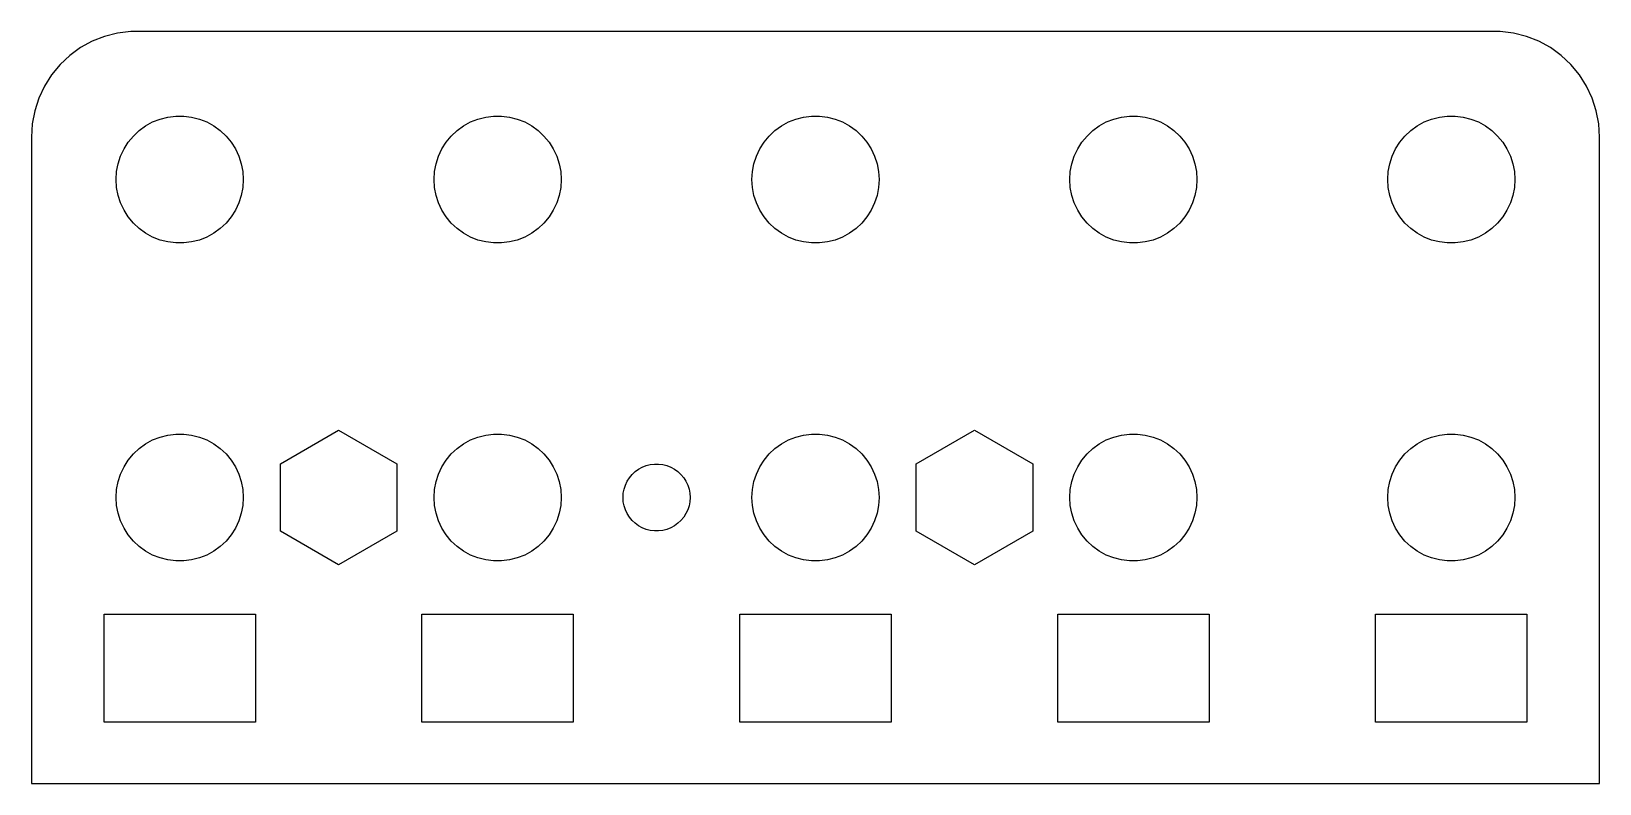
# Model space of a CAD drawing. Header units: metres. Extents: x -37 to 37, y 0 to 152.
# Drawn here: x -37 to 37, y 0 to 35.5 of the extents above; entities that cross this region are included whole.
import ezdxf

# ---------------------------------------------------------------- set-up
doc = ezdxf.new("R2010")
doc.units = ezdxf.units.M

msp = doc.modelspace()

# ---------------------------------------------------------------- linework, layer by layer
for p, q in [((-34.1289, 35.0241), (-34.6791, 34.7216)), ((-33.5451, 35.2553), (-34.1289, 35.0241)), ((-32.9369, 35.4114), (-33.5451, 35.2553)), ((-32.3139, 35.4901), (-32.9369, 35.4114)), ((32.3139, 35.4901), (-32.3139, 35.4901)), ((32.9369, 35.4114), (32.3139, 35.4901)), ((33.5451, 35.2553), (32.9369, 35.4114)), ((34.1289, 35.0241), (33.5451, 35.2553)), ((34.6791, 34.7216), (34.1289, 35.0241)), ((-35.1871, 34.3526), (-35.6448, 33.9227)), ((-34.6791, 34.7216), (-35.1871, 34.3526)), ((35.1871, 34.3526), (34.6791, 34.7216)), ((35.6448, 33.9227), (35.1871, 34.3526)), ((-36.0451, 33.4389), (-36.3815, 32.9088)), ((-35.6448, 33.9227), (-36.0451, 33.4389)), ((36.0451, 33.4389), (35.6448, 33.9227)), ((36.3815, 32.9088), (36.0451, 33.4389)), ((-36.3815, 32.9088), (-36.6489, 32.3406)), ((36.6489, 32.3406), (36.3815, 32.9088)), ((-36.6489, 32.3406), (-36.8429, 31.7434)), ((36.8429, 31.7434), (36.6489, 32.3406)), ((-36.9606, 31.1267), (-37, 30.5)), ((-36.8429, 31.7434), (-36.9606, 31.1267)), ((-31.6075, 31.033), (-31.2773, 31.2145)), ((-31.2773, 31.2145), (-30.927, 31.3532)), ((-30.927, 31.3532), (-30.5621, 31.4469)), ((-30.5621, 31.4469), (-30.1884, 31.4941)), ((-30.1884, 31.4941), (-29.8116, 31.4941)), ((-29.8116, 31.4941), (-29.4379, 31.4469)), ((-29.4379, 31.4469), (-29.0729, 31.3532)), ((-29.0729, 31.3532), (-28.7227, 31.2145)), ((-28.7227, 31.2145), (-28.3925, 31.033)), ((-16.6075, 31.033), (-16.2773, 31.2145)), ((-16.2773, 31.2145), (-15.927, 31.3532)), ((-15.927, 31.3532), (-15.5621, 31.4469)), ((-15.5621, 31.4469), (-15.1884, 31.4941)), ((-15.1884, 31.4941), (-14.8116, 31.4941)), ((-14.8116, 31.4941), (-14.4379, 31.4469)), ((-14.4379, 31.4469), (-14.0729, 31.3532)), ((-14.0729, 31.3532), (-13.7227, 31.2145)), ((-13.7227, 31.2145), (-13.3925, 31.033)), ((-1.60747, 31.033), (-1.27733, 31.2145)), ((-1.27733, 31.2145), (-0.92705, 31.3532)), ((-0.92705, 31.3532), (-0.56213, 31.4469)), ((-0.56213, 31.4469), (-0.18837, 31.4941)), ((-0.18837, 31.4941), (0.18837, 31.4941)), ((0.18837, 31.4941), (0.56213, 31.4469)), ((0.56213, 31.4469), (0.92705, 31.3532)), ((0.92705, 31.3532), (1.27733, 31.2145)), ((1.27733, 31.2145), (1.60747, 31.033)), ((13.3925, 31.033), (13.7227, 31.2145)), ((13.7227, 31.2145), (14.0729, 31.3532)), ((14.0729, 31.3532), (14.4379, 31.4469)), ((14.4379, 31.4469), (14.8116, 31.4941)), ((14.8116, 31.4941), (15.1884, 31.4941)), ((15.1884, 31.4941), (15.5621, 31.4469)), ((15.5621, 31.4469), (15.927, 31.3532)), ((15.927, 31.3532), (16.2773, 31.2145)), ((16.2773, 31.2145), (16.6075, 31.033)), ((28.3925, 31.033), (28.7227, 31.2145)), ((28.7227, 31.2145), (29.0729, 31.3532)), ((29.0729, 31.3532), (29.4379, 31.4469)), ((29.4379, 31.4469), (29.8116, 31.4941)), ((29.8116, 31.4941), (30.1884, 31.4941)), ((30.1884, 31.4941), (30.5621, 31.4469)), ((30.5621, 31.4469), (30.927, 31.3532)), ((30.927, 31.3532), (31.2773, 31.2145)), ((31.2773, 31.2145), (31.6075, 31.033)), ((36.9606, 31.1267), (36.8429, 31.7434)), ((37, 30.5), (36.9606, 31.1267)), ((-37, 30.5), (-37, 0)), ((-32.427, 30.2634), (-32.1869, 30.5536)), ((-32.1869, 30.5536), (-31.9123, 30.8115)), ((-31.9123, 30.8115), (-31.6075, 31.033)), ((-28.3925, 31.033), (-28.0877, 30.8115)), ((-28.0877, 30.8115), (-27.8131, 30.5536)), ((-27.8131, 30.5536), (-27.5729, 30.2634)), ((-17.427, 30.2634), (-17.1869, 30.5536)), ((-17.1869, 30.5536), (-16.9123, 30.8115)), ((-16.9123, 30.8115), (-16.6075, 31.033)), ((-13.3925, 31.033), (-13.0877, 30.8115)), ((-13.0877, 30.8115), (-12.8131, 30.5536)), ((-12.8131, 30.5536), (-12.5729, 30.2634)), ((-2.42705, 30.2634), (-2.1869, 30.5536)), ((-2.1869, 30.5536), (-1.91226, 30.8115)), ((-1.91226, 30.8115), (-1.60747, 31.033)), ((1.60747, 31.033), (1.91226, 30.8115)), ((1.91226, 30.8115), (2.1869, 30.5536)), ((2.1869, 30.5536), (2.42705, 30.2634)), ((12.5729, 30.2634), (12.8131, 30.5536)), ((12.8131, 30.5536), (13.0877, 30.8115)), ((13.0877, 30.8115), (13.3925, 31.033)), ((16.6075, 31.033), (16.9123, 30.8115)), ((16.9123, 30.8115), (17.1869, 30.5536)), ((17.1869, 30.5536), (17.427, 30.2634)), ((27.5729, 30.2634), (27.8131, 30.5536)), ((27.8131, 30.5536), (28.0877, 30.8115)), ((28.0877, 30.8115), (28.3925, 31.033)), ((31.6075, 31.033), (31.9123, 30.8115)), ((31.9123, 30.8115), (32.1869, 30.5536)), ((32.1869, 30.5536), (32.427, 30.2634)), ((37, 0), (37, 30.5)), ((-32.9057, 29.2461), (-32.7893, 29.6044)), ((-32.7893, 29.6044), (-32.6289, 29.9453)), ((-32.6289, 29.9453), (-32.427, 30.2634)), ((-27.5729, 30.2634), (-27.3711, 29.9453)), ((-27.3711, 29.9453), (-27.2107, 29.6044)), ((-27.2107, 29.6044), (-27.0942, 29.2461)), ((-17.9057, 29.2461), (-17.7893, 29.6044)), ((-17.7893, 29.6044), (-17.6289, 29.9453)), ((-17.6289, 29.9453), (-17.427, 30.2634)), ((-12.5729, 30.2634), (-12.3711, 29.9453)), ((-12.3711, 29.9453), (-12.2107, 29.6044)), ((-12.2107, 29.6044), (-12.0942, 29.2461)), ((-2.90575, 29.2461), (-2.78932, 29.6044)), ((-2.78932, 29.6044), (-2.62891, 29.9453)), ((-2.62891, 29.9453), (-2.42705, 30.2634)), ((2.42705, 30.2634), (2.62891, 29.9453)), ((2.62891, 29.9453), (2.78932, 29.6044)), ((2.78932, 29.6044), (2.90575, 29.2461)), ((12.0942, 29.2461), (12.2107, 29.6044)), ((12.2107, 29.6044), (12.3711, 29.9453)), ((12.3711, 29.9453), (12.5729, 30.2634)), ((17.427, 30.2634), (17.6289, 29.9453)), ((17.6289, 29.9453), (17.7893, 29.6044)), ((17.7893, 29.6044), (17.9057, 29.2461)), ((27.0942, 29.2461), (27.2107, 29.6044)), ((27.2107, 29.6044), (27.3711, 29.9453)), ((27.3711, 29.9453), (27.5729, 30.2634)), ((32.427, 30.2634), (32.6289, 29.9453)), ((32.6289, 29.9453), (32.7893, 29.6044)), ((32.7893, 29.6044), (32.9057, 29.2461)), ((-33, 28.5), (-32.9763, 28.876)), ((-32.9763, 28.876), (-32.9057, 29.2461)), ((-27.0942, 29.2461), (-27.0237, 28.876)), ((-27.0237, 28.876), (-27, 28.5)), ((-18, 28.5), (-17.9763, 28.876)), ((-17.9763, 28.876), (-17.9057, 29.2461)), ((-12.0942, 29.2461), (-12.0237, 28.876)), ((-12.0237, 28.876), (-12, 28.5)), ((-3, 28.5), (-2.97633, 28.876)), ((-2.97633, 28.876), (-2.90575, 29.2461)), ((2.90575, 29.2461), (2.97633, 28.876)), ((2.97633, 28.876), (3, 28.5)), ((12, 28.5), (12.0237, 28.876)), ((12.0237, 28.876), (12.0942, 29.2461)), ((17.9057, 29.2461), (17.9763, 28.876)), ((17.9763, 28.876), (18, 28.5)), ((27, 28.5), (27.0237, 28.876)), ((27.0237, 28.876), (27.0942, 29.2461)), ((32.9057, 29.2461), (32.9763, 28.876)), ((32.9763, 28.876), (33, 28.5)), ((-32.9763, 28.124), (-33, 28.5)), ((-32.9057, 27.7539), (-32.9763, 28.124)), ((-27.0237, 28.124), (-27.0942, 27.7539)), ((-27, 28.5), (-27.0237, 28.124)), ((-17.9763, 28.124), (-18, 28.5)), ((-17.9057, 27.7539), (-17.9763, 28.124)), ((-12.0237, 28.124), (-12.0942, 27.7539)), ((-12, 28.5), (-12.0237, 28.124)), ((-2.97633, 28.124), (-3, 28.5)), ((-2.90575, 27.7539), (-2.97633, 28.124)), ((2.97633, 28.124), (2.90575, 27.7539)), ((3, 28.5), (2.97633, 28.124)), ((12.0237, 28.124), (12, 28.5)), ((12.0942, 27.7539), (12.0237, 28.124)), ((17.9763, 28.124), (17.9057, 27.7539)), ((18, 28.5), (17.9763, 28.124)), ((27.0237, 28.124), (27, 28.5)), ((27.0942, 27.7539), (27.0237, 28.124)), ((32.9763, 28.124), (32.9057, 27.7539)), ((33, 28.5), (32.9763, 28.124)), ((-32.7893, 27.3956), (-32.9057, 27.7539)), ((-32.6289, 27.0547), (-32.7893, 27.3956)), ((-27.2107, 27.3956), (-27.3711, 27.0547)), ((-27.0942, 27.7539), (-27.2107, 27.3956)), ((-17.7893, 27.3956), (-17.9057, 27.7539)), ((-17.6289, 27.0547), (-17.7893, 27.3956)), ((-12.2107, 27.3956), (-12.3711, 27.0547)), ((-12.0942, 27.7539), (-12.2107, 27.3956)), ((-2.78932, 27.3956), (-2.90575, 27.7539)), ((-2.62891, 27.0547), (-2.78932, 27.3956)), ((2.78932, 27.3956), (2.62891, 27.0547)), ((2.90575, 27.7539), (2.78932, 27.3956)), ((12.2107, 27.3956), (12.0942, 27.7539)), ((12.3711, 27.0547), (12.2107, 27.3956)), ((17.7893, 27.3956), (17.6289, 27.0547)), ((17.9057, 27.7539), (17.7893, 27.3956)), ((27.2107, 27.3956), (27.0942, 27.7539)), ((27.3711, 27.0547), (27.2107, 27.3956)), ((32.7893, 27.3956), (32.6289, 27.0547)), ((32.9057, 27.7539), (32.7893, 27.3956)), ((-32.427, 26.7366), (-32.6289, 27.0547)), ((-32.1869, 26.4464), (-32.427, 26.7366)), ((-27.5729, 26.7366), (-27.8131, 26.4464)), ((-27.3711, 27.0547), (-27.5729, 26.7366)), ((-17.427, 26.7366), (-17.6289, 27.0547)), ((-17.1869, 26.4464), (-17.427, 26.7366)), ((-12.5729, 26.7366), (-12.8131, 26.4464)), ((-12.3711, 27.0547), (-12.5729, 26.7366)), ((-2.42705, 26.7366), (-2.62891, 27.0547)), ((-2.1869, 26.4464), (-2.42705, 26.7366)), ((2.42705, 26.7366), (2.1869, 26.4464)), ((2.62891, 27.0547), (2.42705, 26.7366)), ((12.5729, 26.7366), (12.3711, 27.0547)), ((12.8131, 26.4464), (12.5729, 26.7366)), ((17.427, 26.7366), (17.1869, 26.4464)), ((17.6289, 27.0547), (17.427, 26.7366)), ((27.5729, 26.7366), (27.3711, 27.0547)), ((27.8131, 26.4464), (27.5729, 26.7366)), ((32.427, 26.7366), (32.1869, 26.4464)), ((32.6289, 27.0547), (32.427, 26.7366)), ((-31.9123, 26.1884), (-32.1869, 26.4464)), ((-31.6075, 25.967), (-31.9123, 26.1884)), ((-31.2773, 25.7855), (-31.6075, 25.967)), ((-28.3925, 25.967), (-28.7227, 25.7855)), ((-28.0877, 26.1884), (-28.3925, 25.967)), ((-27.8131, 26.4464), (-28.0877, 26.1884)), ((-16.9123, 26.1884), (-17.1869, 26.4464)), ((-16.6075, 25.967), (-16.9123, 26.1884)), ((-16.2773, 25.7855), (-16.6075, 25.967)), ((-13.3925, 25.967), (-13.7227, 25.7855)), ((-13.0877, 26.1884), (-13.3925, 25.967)), ((-12.8131, 26.4464), (-13.0877, 26.1884)), ((-1.91226, 26.1884), (-2.1869, 26.4464)), ((-1.60747, 25.967), (-1.91226, 26.1884)), ((-1.27733, 25.7855), (-1.60747, 25.967)), ((1.60747, 25.967), (1.27733, 25.7855)), ((1.91226, 26.1884), (1.60747, 25.967)), ((2.1869, 26.4464), (1.91226, 26.1884)), ((13.0877, 26.1884), (12.8131, 26.4464)), ((13.3925, 25.967), (13.0877, 26.1884)), ((13.7227, 25.7855), (13.3925, 25.967)), ((16.6075, 25.967), (16.2773, 25.7855)), ((16.9123, 26.1884), (16.6075, 25.967)), ((17.1869, 26.4464), (16.9123, 26.1884)), ((28.0877, 26.1884), (27.8131, 26.4464)), ((28.3925, 25.967), (28.0877, 26.1884)), ((28.7227, 25.7855), (28.3925, 25.967)), ((31.6075, 25.967), (31.2773, 25.7855)), ((31.9123, 26.1884), (31.6075, 25.967)), ((32.1869, 26.4464), (31.9123, 26.1884)), ((-30.927, 25.6468), (-31.2773, 25.7855)), ((-30.5621, 25.5531), (-30.927, 25.6468)), ((-30.1884, 25.5059), (-30.5621, 25.5531)), ((-29.8116, 25.5059), (-30.1884, 25.5059)), ((-29.4379, 25.5531), (-29.8116, 25.5059)), ((-29.0729, 25.6468), (-29.4379, 25.5531)), ((-28.7227, 25.7855), (-29.0729, 25.6468)), ((-15.927, 25.6468), (-16.2773, 25.7855)), ((-15.5621, 25.5531), (-15.927, 25.6468)), ((-15.1884, 25.5059), (-15.5621, 25.5531)), ((-14.8116, 25.5059), (-15.1884, 25.5059)), ((-14.4379, 25.5531), (-14.8116, 25.5059)), ((-14.0729, 25.6468), (-14.4379, 25.5531)), ((-13.7227, 25.7855), (-14.0729, 25.6468)), ((-0.92705, 25.6468), (-1.27733, 25.7855)), ((-0.56213, 25.5531), (-0.92705, 25.6468)), ((-0.18837, 25.5059), (-0.56213, 25.5531)), ((0.18837, 25.5059), (-0.18837, 25.5059)), ((0.56213, 25.5531), (0.18837, 25.5059)), ((0.92705, 25.6468), (0.56213, 25.5531)), ((1.27733, 25.7855), (0.92705, 25.6468)), ((14.0729, 25.6468), (13.7227, 25.7855)), ((14.4379, 25.5531), (14.0729, 25.6468)), ((14.8116, 25.5059), (14.4379, 25.5531)), ((15.1884, 25.5059), (14.8116, 25.5059)), ((15.5621, 25.5531), (15.1884, 25.5059)), ((15.927, 25.6468), (15.5621, 25.5531)), ((16.2773, 25.7855), (15.927, 25.6468)), ((29.0729, 25.6468), (28.7227, 25.7855)), ((29.4379, 25.5531), (29.0729, 25.6468)), ((29.8116, 25.5059), (29.4379, 25.5531)), ((30.1884, 25.5059), (29.8116, 25.5059)), ((30.5621, 25.5531), (30.1884, 25.5059)), ((30.927, 25.6468), (30.5621, 25.5531)), ((31.2773, 25.7855), (30.927, 25.6468)), ((-31.2773, 16.2145), (-30.927, 16.3532)), ((-30.927, 16.3532), (-30.5621, 16.4469)), ((-30.5621, 16.4469), (-30.1884, 16.4941)), ((-30.1884, 16.4941), (-29.8116, 16.4941)), ((-29.8116, 16.4941), (-29.4379, 16.4469)), ((-29.4379, 16.4469), (-29.0729, 16.3532)), ((-29.0729, 16.3532), (-28.7227, 16.2145)), ((-25.2483, 15.0867), (-22.5, 16.6735)), ((-22.5, 16.6735), (-19.7517, 15.0867)), ((-16.2773, 16.2145), (-15.927, 16.3532)), ((-15.927, 16.3532), (-15.5621, 16.4469)), ((-15.5621, 16.4469), (-15.1884, 16.4941)), ((-15.1884, 16.4941), (-14.8116, 16.4941)), ((-14.8116, 16.4941), (-14.4379, 16.4469)), ((-14.4379, 16.4469), (-14.0729, 16.3532)), ((-14.0729, 16.3532), (-13.7227, 16.2145)), ((-1.27733, 16.2145), (-0.92705, 16.3532)), ((-0.92705, 16.3532), (-0.56213, 16.4469)), ((-0.56213, 16.4469), (-0.18837, 16.4941)), ((-0.18837, 16.4941), (0.18837, 16.4941)), ((0.18837, 16.4941), (0.56213, 16.4469)), ((0.56213, 16.4469), (0.92705, 16.3532)), ((0.92705, 16.3532), (1.27733, 16.2145)), ((4.75166, 15.0867), (7.5, 16.6735)), ((7.5, 16.6735), (10.2483, 15.0867)), ((13.7227, 16.2145), (14.0729, 16.3532)), ((14.0729, 16.3532), (14.4379, 16.4469)), ((14.4379, 16.4469), (14.8116, 16.4941)), ((14.8116, 16.4941), (15.1884, 16.4941)), ((15.1884, 16.4941), (15.5621, 16.4469)), ((15.5621, 16.4469), (15.927, 16.3532)), ((15.927, 16.3532), (16.2773, 16.2145)), ((28.7227, 16.2145), (29.0729, 16.3532)), ((29.0729, 16.3532), (29.4379, 16.4469)), ((29.4379, 16.4469), (29.8116, 16.4941)), ((29.8116, 16.4941), (30.1884, 16.4941)), ((30.1884, 16.4941), (30.5621, 16.4469)), ((30.5621, 16.4469), (30.927, 16.3532)), ((30.927, 16.3532), (31.2773, 16.2145)), ((-32.427, 15.2634), (-32.1869, 15.5536)), ((-32.1869, 15.5536), (-31.9123, 15.8115)), ((-31.9123, 15.8115), (-31.6075, 16.033)), ((-31.6075, 16.033), (-31.2773, 16.2145)), ((-28.7227, 16.2145), (-28.3925, 16.033)), ((-28.3925, 16.033), (-28.0877, 15.8115)), ((-28.0877, 15.8115), (-27.8131, 15.5536)), ((-27.8131, 15.5536), (-27.5729, 15.2634)), ((-17.427, 15.2634), (-17.1869, 15.5536)), ((-17.1869, 15.5536), (-16.9123, 15.8115)), ((-16.9123, 15.8115), (-16.6075, 16.033)), ((-16.6075, 16.033), (-16.2773, 16.2145)), ((-13.7227, 16.2145), (-13.3925, 16.033)), ((-13.3925, 16.033), (-13.0877, 15.8115)), ((-13.0877, 15.8115), (-12.8131, 15.5536)), ((-12.8131, 15.5536), (-12.5729, 15.2634)), ((-2.42705, 15.2634), (-2.1869, 15.5536)), ((-2.1869, 15.5536), (-1.91226, 15.8115)), ((-1.91226, 15.8115), (-1.60747, 16.033)), ((-1.60747, 16.033), (-1.27733, 16.2145)), ((1.27733, 16.2145), (1.60747, 16.033)), ((1.60747, 16.033), (1.91226, 15.8115)), ((1.91226, 15.8115), (2.1869, 15.5536)), ((2.1869, 15.5536), (2.42705, 15.2634)), ((12.5729, 15.2634), (12.8131, 15.5536)), ((12.8131, 15.5536), (13.0877, 15.8115)), ((13.0877, 15.8115), (13.3925, 16.033)), ((13.3925, 16.033), (13.7227, 16.2145)), ((16.2773, 16.2145), (16.6075, 16.033)), ((16.6075, 16.033), (16.9123, 15.8115)), ((16.9123, 15.8115), (17.1869, 15.5536)), ((17.1869, 15.5536), (17.427, 15.2634)), ((27.5729, 15.2634), (27.8131, 15.5536)), ((27.8131, 15.5536), (28.0877, 15.8115)), ((28.0877, 15.8115), (28.3925, 16.033)), ((28.3925, 16.033), (28.7227, 16.2145)), ((31.2773, 16.2145), (31.6075, 16.033)), ((31.6075, 16.033), (31.9123, 15.8115)), ((31.9123, 15.8115), (32.1869, 15.5536)), ((32.1869, 15.5536), (32.427, 15.2634)), ((-32.7893, 14.6044), (-32.6289, 14.9453)), ((-32.6289, 14.9453), (-32.427, 15.2634)), ((-27.5729, 15.2634), (-27.3711, 14.9453)), ((-27.3711, 14.9453), (-27.2107, 14.6044)), ((-25.2483, 11.9133), (-25.2483, 15.0867)), ((-19.7517, 15.0867), (-19.7517, 11.9133)), ((-17.7893, 14.6044), (-17.6289, 14.9453)), ((-17.6289, 14.9453), (-17.427, 15.2634)), ((-12.5729, 15.2634), (-12.3711, 14.9453)), ((-12.3711, 14.9453), (-12.2107, 14.6044)), ((-8.50862, 14.7192), (-8.34785, 14.836)), ((-8.34785, 14.836), (-8.17372, 14.9317)), ((-8.17372, 14.9317), (-7.98897, 15.0049)), ((-7.98897, 15.0049), (-7.79649, 15.0543)), ((-7.79649, 15.0543), (-7.59935, 15.0792)), ((-7.59935, 15.0792), (-7.40063, 15.0792)), ((-7.40063, 15.0792), (-7.20349, 15.0543)), ((-7.20349, 15.0543), (-7.01102, 15.0049)), ((-7.01102, 15.0049), (-6.82626, 14.9317)), ((-6.82626, 14.9317), (-6.65213, 14.836)), ((-6.65213, 14.836), (-6.49136, 14.7192)), ((-2.78932, 14.6044), (-2.62891, 14.9453)), ((-2.62891, 14.9453), (-2.42705, 15.2634)), ((2.42705, 15.2634), (2.62891, 14.9453)), ((2.62891, 14.9453), (2.78932, 14.6044)), ((4.75166, 11.9133), (4.75166, 15.0867)), ((10.2483, 15.0867), (10.2483, 11.9133)), ((12.2107, 14.6044), (12.3711, 14.9453)), ((12.3711, 14.9453), (12.5729, 15.2634)), ((17.427, 15.2634), (17.6289, 14.9453)), ((17.6289, 14.9453), (17.7893, 14.6044)), ((27.2107, 14.6044), (27.3711, 14.9453)), ((27.3711, 14.9453), (27.5729, 15.2634)), ((32.427, 15.2634), (32.6289, 14.9453)), ((32.6289, 14.9453), (32.7893, 14.6044)), ((-32.9763, 13.876), (-32.9057, 14.2461)), ((-32.9057, 14.2461), (-32.7893, 14.6044)), ((-27.2107, 14.6044), (-27.0942, 14.2461)), ((-27.0942, 14.2461), (-27.0237, 13.876)), ((-17.9763, 13.876), (-17.9057, 14.2461)), ((-17.9057, 14.2461), (-17.7893, 14.6044)), ((-12.2107, 14.6044), (-12.0942, 14.2461)), ((-12.0942, 14.2461), (-12.0237, 13.876)), ((-9.03264, 13.8935), (-8.97122, 14.0825)), ((-8.97122, 14.0825), (-8.88661, 14.2623)), ((-8.88661, 14.2623), (-8.78014, 14.4301)), ((-8.78014, 14.4301), (-8.65347, 14.5832)), ((-8.65347, 14.5832), (-8.50862, 14.7192)), ((-6.49136, 14.7192), (-6.34651, 14.5832)), ((-6.34651, 14.5832), (-6.21985, 14.4301)), ((-6.21985, 14.4301), (-6.11336, 14.2623)), ((-6.11336, 14.2623), (-6.02876, 14.0825)), ((-6.02876, 14.0825), (-5.96735, 13.8935)), ((-2.97633, 13.876), (-2.90575, 14.2461)), ((-2.90575, 14.2461), (-2.78932, 14.6044)), ((2.78932, 14.6044), (2.90575, 14.2461)), ((2.90575, 14.2461), (2.97633, 13.876)), ((12.0237, 13.876), (12.0942, 14.2461)), ((12.0942, 14.2461), (12.2107, 14.6044)), ((17.7893, 14.6044), (17.9057, 14.2461)), ((17.9057, 14.2461), (17.9763, 13.876)), ((27.0237, 13.876), (27.0942, 14.2461)), ((27.0942, 14.2461), (27.2107, 14.6044)), ((32.7893, 14.6044), (32.9057, 14.2461)), ((32.9057, 14.2461), (32.9763, 13.876)), ((-33, 13.5), (-32.9763, 13.876)), ((-32.9763, 13.124), (-33, 13.5)), ((-27.0237, 13.876), (-27, 13.5)), ((-27, 13.5), (-27.0237, 13.124)), ((-18, 13.5), (-17.9763, 13.876)), ((-17.9763, 13.124), (-18, 13.5)), ((-12.0237, 13.876), (-12, 13.5)), ((-12, 13.5), (-12.0237, 13.124)), ((-9.08235, 13.5), (-9.06987, 13.6983)), ((-9.06987, 13.3017), (-9.08235, 13.5)), ((-9.06987, 13.6983), (-9.03264, 13.8935)), ((-5.96735, 13.8935), (-5.93011, 13.6983)), ((-5.93011, 13.6983), (-5.91763, 13.5)), ((-5.91763, 13.5), (-5.93011, 13.3017)), ((-3, 13.5), (-2.97633, 13.876)), ((-2.97633, 13.124), (-3, 13.5)), ((2.97633, 13.876), (3, 13.5)), ((3, 13.5), (2.97633, 13.124)), ((12, 13.5), (12.0237, 13.876)), ((12.0237, 13.124), (12, 13.5)), ((17.9763, 13.876), (18, 13.5)), ((18, 13.5), (17.9763, 13.124)), ((27, 13.5), (27.0237, 13.876)), ((27.0237, 13.124), (27, 13.5)), ((32.9763, 13.876), (33, 13.5)), ((33, 13.5), (32.9763, 13.124)), ((-32.9057, 12.7539), (-32.9763, 13.124)), ((-32.7893, 12.3956), (-32.9057, 12.7539)), ((-27.0942, 12.7539), (-27.2107, 12.3956)), ((-27.0237, 13.124), (-27.0942, 12.7539)), ((-17.9057, 12.7539), (-17.9763, 13.124)), ((-17.7893, 12.3956), (-17.9057, 12.7539)), ((-12.0942, 12.7539), (-12.2107, 12.3956)), ((-12.0237, 13.124), (-12.0942, 12.7539)), ((-9.03264, 13.1065), (-9.06987, 13.3017)), ((-8.97122, 12.9175), (-9.03264, 13.1065)), ((-8.88661, 12.7377), (-8.97122, 12.9175)), ((-8.78014, 12.5699), (-8.88661, 12.7377)), ((-6.11336, 12.7377), (-6.21985, 12.5699)), ((-6.02876, 12.9175), (-6.11336, 12.7377)), ((-5.96735, 13.1065), (-6.02876, 12.9175)), ((-5.93011, 13.3017), (-5.96735, 13.1065)), ((-2.90575, 12.7539), (-2.97633, 13.124)), ((-2.78932, 12.3956), (-2.90575, 12.7539)), ((2.90575, 12.7539), (2.78932, 12.3956)), ((2.97633, 13.124), (2.90575, 12.7539)), ((12.0942, 12.7539), (12.0237, 13.124)), ((12.2107, 12.3956), (12.0942, 12.7539)), ((17.9057, 12.7539), (17.7893, 12.3956)), ((17.9763, 13.124), (17.9057, 12.7539)), ((27.0942, 12.7539), (27.0237, 13.124)), ((27.2107, 12.3956), (27.0942, 12.7539)), ((32.9057, 12.7539), (32.7893, 12.3956)), ((32.9763, 13.124), (32.9057, 12.7539)), ((-32.6289, 12.0547), (-32.7893, 12.3956)), ((-32.427, 11.7366), (-32.6289, 12.0547)), ((-27.3711, 12.0547), (-27.5729, 11.7366)), ((-27.2107, 12.3956), (-27.3711, 12.0547)), ((-22.5, 10.3265), (-25.2483, 11.9133)), ((-19.7517, 11.9133), (-22.5, 10.3265)), ((-17.6289, 12.0547), (-17.7893, 12.3956)), ((-17.427, 11.7366), (-17.6289, 12.0547)), ((-12.3711, 12.0547), (-12.5729, 11.7366)), ((-12.2107, 12.3956), (-12.3711, 12.0547)), ((-8.65347, 12.4168), (-8.78014, 12.5699)), ((-8.50862, 12.2808), (-8.65347, 12.4168)), ((-8.34785, 12.164), (-8.50862, 12.2808)), ((-8.17372, 12.0682), (-8.34785, 12.164)), ((-7.98897, 11.9951), (-8.17372, 12.0682)), ((-7.79649, 11.9457), (-7.98897, 11.9951)), ((-7.59935, 11.9208), (-7.79649, 11.9457)), ((-7.40063, 11.9208), (-7.59935, 11.9208)), ((-7.20349, 11.9457), (-7.40063, 11.9208)), ((-7.01102, 11.9951), (-7.20349, 11.9457)), ((-6.82626, 12.0682), (-7.01102, 11.9951)), ((-6.65213, 12.164), (-6.82626, 12.0682)), ((-6.49136, 12.2808), (-6.65213, 12.164)), ((-6.34651, 12.4168), (-6.49136, 12.2808)), ((-6.21985, 12.5699), (-6.34651, 12.4168)), ((-2.62891, 12.0547), (-2.78932, 12.3956)), ((-2.42705, 11.7366), (-2.62891, 12.0547)), ((2.62891, 12.0547), (2.42705, 11.7366)), ((2.78932, 12.3956), (2.62891, 12.0547)), ((7.49998, 10.3265), (4.75166, 11.9133)), ((10.2483, 11.9133), (7.49998, 10.3265)), ((12.3711, 12.0547), (12.2107, 12.3956)), ((12.5729, 11.7366), (12.3711, 12.0547)), ((17.6289, 12.0547), (17.427, 11.7366)), ((17.7893, 12.3956), (17.6289, 12.0547)), ((27.3711, 12.0547), (27.2107, 12.3956)), ((27.5729, 11.7366), (27.3711, 12.0547)), ((32.6289, 12.0547), (32.427, 11.7366)), ((32.7893, 12.3956), (32.6289, 12.0547)), ((-32.1869, 11.4464), (-32.427, 11.7366)), ((-31.9123, 11.1884), (-32.1869, 11.4464)), ((-31.6075, 10.967), (-31.9123, 11.1884)), ((-28.0877, 11.1884), (-28.3925, 10.967)), ((-27.8131, 11.4464), (-28.0877, 11.1884)), ((-27.5729, 11.7366), (-27.8131, 11.4464)), ((-17.1869, 11.4464), (-17.427, 11.7366)), ((-16.9123, 11.1884), (-17.1869, 11.4464)), ((-16.6075, 10.967), (-16.9123, 11.1884)), ((-13.0877, 11.1884), (-13.3925, 10.967)), ((-12.8131, 11.4464), (-13.0877, 11.1884)), ((-12.5729, 11.7366), (-12.8131, 11.4464)), ((-2.1869, 11.4464), (-2.42705, 11.7366)), ((-1.91226, 11.1884), (-2.1869, 11.4464)), ((-1.60747, 10.967), (-1.91226, 11.1884)), ((1.91226, 11.1884), (1.60747, 10.967)), ((2.1869, 11.4464), (1.91226, 11.1884)), ((2.42705, 11.7366), (2.1869, 11.4464)), ((12.8131, 11.4464), (12.5729, 11.7366)), ((13.0877, 11.1884), (12.8131, 11.4464)), ((13.3925, 10.967), (13.0877, 11.1884)), ((16.9123, 11.1884), (16.6075, 10.967)), ((17.1869, 11.4464), (16.9123, 11.1884)), ((17.427, 11.7366), (17.1869, 11.4464)), ((27.8131, 11.4464), (27.5729, 11.7366)), ((28.0877, 11.1884), (27.8131, 11.4464)), ((28.3925, 10.967), (28.0877, 11.1884)), ((31.9123, 11.1884), (31.6075, 10.967)), ((32.1869, 11.4464), (31.9123, 11.1884)), ((32.427, 11.7366), (32.1869, 11.4464)), ((-31.2773, 10.7855), (-31.6075, 10.967)), ((-30.927, 10.6468), (-31.2773, 10.7855)), ((-30.5621, 10.5531), (-30.927, 10.6468)), ((-30.1884, 10.5059), (-30.5621, 10.5531)), ((-29.8116, 10.5059), (-30.1884, 10.5059)), ((-29.4379, 10.5531), (-29.8116, 10.5059)), ((-29.0729, 10.6468), (-29.4379, 10.5531)), ((-28.7227, 10.7855), (-29.0729, 10.6468)), ((-28.3925, 10.967), (-28.7227, 10.7855)), ((-16.2773, 10.7855), (-16.6075, 10.967)), ((-15.927, 10.6468), (-16.2773, 10.7855)), ((-15.5621, 10.5531), (-15.927, 10.6468)), ((-15.1884, 10.5059), (-15.5621, 10.5531)), ((-14.8116, 10.5059), (-15.1884, 10.5059)), ((-14.4379, 10.5531), (-14.8116, 10.5059)), ((-14.0729, 10.6468), (-14.4379, 10.5531)), ((-13.7227, 10.7855), (-14.0729, 10.6468)), ((-13.3925, 10.967), (-13.7227, 10.7855)), ((-1.27733, 10.7855), (-1.60747, 10.967)), ((-0.92705, 10.6468), (-1.27733, 10.7855)), ((-0.56213, 10.5531), (-0.92705, 10.6468)), ((-0.18837, 10.5059), (-0.56213, 10.5531)), ((0.18837, 10.5059), (-0.18837, 10.5059)), ((0.56213, 10.5531), (0.18837, 10.5059)), ((0.92705, 10.6468), (0.56213, 10.5531)), ((1.27733, 10.7855), (0.92705, 10.6468)), ((1.60747, 10.967), (1.27733, 10.7855)), ((13.7227, 10.7855), (13.3925, 10.967)), ((14.0729, 10.6468), (13.7227, 10.7855)), ((14.4379, 10.5531), (14.0729, 10.6468)), ((14.8116, 10.5059), (14.4379, 10.5531)), ((15.1884, 10.5059), (14.8116, 10.5059)), ((15.5621, 10.5531), (15.1884, 10.5059)), ((15.927, 10.6468), (15.5621, 10.5531)), ((16.2773, 10.7855), (15.927, 10.6468)), ((16.6075, 10.967), (16.2773, 10.7855)), ((28.7227, 10.7855), (28.3925, 10.967)), ((29.0729, 10.6468), (28.7227, 10.7855)), ((29.4379, 10.5531), (29.0729, 10.6468)), ((29.8116, 10.5059), (29.4379, 10.5531)), ((30.1884, 10.5059), (29.8116, 10.5059)), ((30.5621, 10.5531), (30.1884, 10.5059)), ((30.927, 10.6468), (30.5621, 10.5531)), ((31.2773, 10.7855), (30.927, 10.6468)), ((31.6075, 10.967), (31.2773, 10.7855)), ((-33.5719, 2.89999), (-33.5719, 8)), ((-33.5719, 8), (-26.4281, 8)), ((-26.4281, 8), (-26.4281, 2.89999)), ((-18.5719, 2.89999), (-18.5719, 8)), ((-18.5719, 8), (-11.4281, 8)), ((-11.4281, 8), (-11.4281, 2.89999)), ((-3.5719, 2.89999), (-3.5719, 8)), ((-3.5719, 8), (3.5719, 8)), ((3.5719, 8), (3.5719, 2.89999)), ((11.4281, 2.89999), (11.4281, 8)), ((11.4281, 8), (18.5719, 8)), ((18.5719, 8), (18.5719, 2.89999)), ((26.4281, 2.89999), (26.4281, 8)), ((26.4281, 8), (33.5719, 8)), ((33.5719, 8), (33.5719, 2.89999)), ((-26.4281, 2.89999), (-33.5719, 2.89999)), ((-11.4281, 2.89999), (-18.5719, 2.89999)), ((3.5719, 2.89999), (-3.5719, 2.89999)), ((18.5719, 2.89999), (11.4281, 2.89999)), ((33.5719, 2.89999), (26.4281, 2.89999)), ((-37, 0), (37, 0))]:
    msp.add_line(p, q)

doc.saveas('drawing.dxf')
